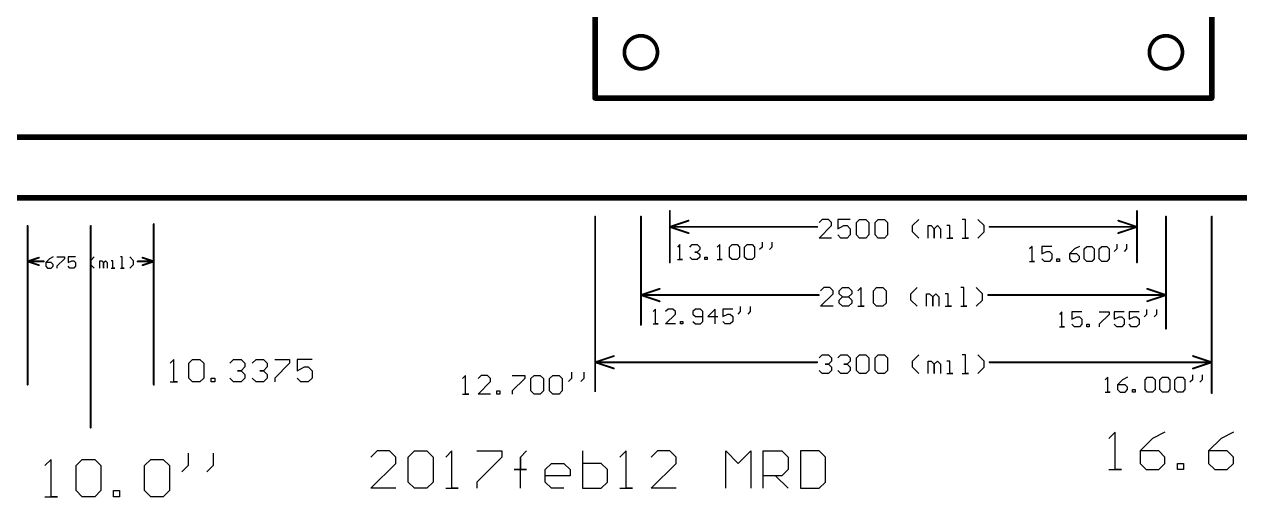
# Model space of a CAD drawing. Extents: x 0 to 21.5, y 0.4 to 8.
# Drawn here: x 11.64 to 18.15, y 0.4 to 2.93 of the extents above; entities that cross this region are included whole.
import ezdxf

# ---------------------------------------------------------------- set-up
doc = ezdxf.new("R2010")
doc.units = 0
doc.header["$MEASUREMENT"] = 0
for name, color, linetype in [('MECHANICAL1', 6, 'CONTINUOUS'), ('TOPLAYER', 1, 'CONTINUOUS'), ('TOPOVERLAY', 2, 'CONTINUOUS')]:
    doc.layers.add(name, color=color, linetype=linetype)

msp = doc.modelspace()

# ---------------------------------------------------------------- linework, layer by layer
at = {"layer": 'MECHANICAL1'}
for p, q in [((15.9151, 1.885), (15.8985, 1.8683)), ((15.8985, 1.785), (15.9651, 1.8517)), ((15.9485, 1.885), (15.9151, 1.885)), ((15.9651, 1.8683), (15.9485, 1.885)), ((15.9651, 1.8517), (15.9651, 1.8683)), ((16.0651, 1.885), (15.9984, 1.885)), ((15.9984, 1.885), (15.9984, 1.835)), ((15.9984, 1.835), (16.0318, 1.8517)), ((16.0318, 1.8517), (16.0484, 1.8517)), ((16.0484, 1.8517), (16.0651, 1.835)), ((16.0651, 1.835), (16.0651, 1.8017)), ((16.0984, 1.8683), (16.1151, 1.885)), ((16.0984, 1.8017), (16.0984, 1.8683)), ((16.1151, 1.885), (16.1484, 1.885)), ((16.1484, 1.885), (16.1651, 1.8683)), ((16.1651, 1.8683), (16.1651, 1.8017)), ((16.1984, 1.8683), (16.215, 1.885)), ((16.1984, 1.8017), (16.1984, 1.8683)), ((16.215, 1.885), (16.2484, 1.885)), ((16.2484, 1.885), (16.265, 1.8683)), ((16.265, 1.8683), (16.265, 1.8017)), ((16.3983, 1.8517), (16.4316, 1.885)), ((16.3983, 1.8183), (16.3983, 1.8517)), ((16.4816, 1.785), (16.4816, 1.8517)), ((16.4816, 1.8517), (16.4983, 1.8517)), ((16.4983, 1.8517), (16.5149, 1.835)), ((16.5149, 1.835), (16.5316, 1.8517)), ((16.5149, 1.835), (16.5149, 1.785)), ((16.5149, 1.785), (16.5149, 1.835)), ((16.5316, 1.8517), (16.5483, 1.835)), ((16.5483, 1.835), (16.5483, 1.785)), ((16.5982, 1.8517), (16.5816, 1.8517)), ((16.5982, 1.785), (16.5982, 1.8517)), ((16.6816, 1.885), (16.6649, 1.885)), ((16.6816, 1.785), (16.6816, 1.885)), ((16.7815, 1.8517), (16.7482, 1.885)), ((16.7815, 1.8183), (16.7815, 1.8517)), ((15.5932, 1.7633), (15.5932, 1.7366)), ((15.6465, 1.7633), (15.6465, 1.7366)), ((15.9651, 1.785), (15.8985, 1.785)), ((16.0151, 1.785), (15.9984, 1.8017)), ((16.0484, 1.785), (16.0151, 1.785)), ((16.0651, 1.8017), (16.0484, 1.785)), ((16.1151, 1.785), (16.0984, 1.8017)), ((16.1484, 1.785), (16.1151, 1.785)), ((16.1651, 1.8017), (16.1484, 1.785)), ((16.215, 1.785), (16.1984, 1.8017)), ((16.2484, 1.785), (16.215, 1.785)), ((16.265, 1.8017), (16.2484, 1.785)), ((16.4316, 1.785), (16.3983, 1.8183)), ((16.5816, 1.785), (16.6149, 1.785)), ((16.6149, 1.785), (16.5982, 1.785)), ((16.6649, 1.785), (16.6982, 1.785)), ((16.6982, 1.785), (16.6816, 1.785)), ((16.7482, 1.785), (16.7815, 1.8183)), ((15.1533, 1.75), (15.14, 1.7366)), ((15.1533, 1.67), (15.1533, 1.75)), ((15.2066, 1.7366), (15.22, 1.75)), ((15.22, 1.75), (15.2466, 1.75)), ((15.2466, 1.71), (15.2333, 1.71)), ((15.2333, 1.71), (15.2466, 1.71)), ((15.2466, 1.75), (15.26, 1.7366)), ((15.26, 1.7233), (15.2466, 1.71)), ((15.2466, 1.71), (15.26, 1.6967)), ((15.26, 1.7366), (15.26, 1.7233)), ((15.26, 1.6967), (15.26, 1.6833)), ((15.3666, 1.75), (15.3533, 1.7366)), ((15.3666, 1.67), (15.3666, 1.75)), ((15.4199, 1.7366), (15.4332, 1.75)), ((15.4199, 1.6833), (15.4199, 1.7366)), ((15.4332, 1.75), (15.4599, 1.75)), ((15.4599, 1.75), (15.4732, 1.7366)), ((15.4732, 1.7366), (15.4732, 1.6833)), ((15.4999, 1.7366), (15.5132, 1.75)), ((15.4999, 1.6833), (15.4999, 1.7366)), ((15.5132, 1.75), (15.5399, 1.75)), ((15.5399, 1.75), (15.5532, 1.7366)), ((15.5532, 1.7366), (15.5532, 1.6833)), ((15.5932, 1.7366), (15.5799, 1.7233)), ((15.6465, 1.7366), (15.6332, 1.7233)), ((17.0383, 1.74), (17.025, 1.7266)), ((17.0383, 1.66), (17.0383, 1.74)), ((17.145, 1.74), (17.0916, 1.74)), ((17.0916, 1.74), (17.0916, 1.7)), ((17.0916, 1.7), (17.1183, 1.7133)), ((17.1183, 1.7133), (17.1316, 1.7133)), ((17.1316, 1.7133), (17.145, 1.7)), ((17.145, 1.7), (17.145, 1.6733)), ((17.2649, 1.7266), (17.2383, 1.7)), ((17.2383, 1.7), (17.2383, 1.6733)), ((17.2783, 1.7), (17.2383, 1.7)), ((17.2916, 1.74), (17.2649, 1.7266)), ((17.2916, 1.6867), (17.2783, 1.7)), ((17.3182, 1.7266), (17.3316, 1.74)), ((17.3182, 1.6733), (17.3182, 1.7266)), ((17.3316, 1.74), (17.3582, 1.74)), ((17.3582, 1.74), (17.3716, 1.7266)), ((17.3716, 1.7266), (17.3716, 1.6733)), ((17.3982, 1.7266), (17.4115, 1.74)), ((17.3982, 1.6733), (17.3982, 1.7266)), ((17.4115, 1.74), (17.4382, 1.74)), ((17.4382, 1.74), (17.4515, 1.7266)), ((17.4515, 1.7266), (17.4515, 1.6733)), ((17.4915, 1.7266), (17.4782, 1.7133)), ((17.4915, 1.7533), (17.4915, 1.7266)), ((17.5448, 1.7266), (17.5315, 1.7133)), ((17.5448, 1.7533), (17.5448, 1.7266)), ((11.7791, 1.674), (11.7591, 1.654)), ((11.7591, 1.654), (11.7591, 1.634)), ((11.7891, 1.654), (11.7591, 1.654)), ((11.7591, 1.634), (11.7691, 1.624)), ((11.7991, 1.684), (11.7791, 1.674)), ((11.7991, 1.644), (11.7891, 1.654)), ((11.7891, 1.624), (11.7991, 1.634)), ((11.7991, 1.634), (11.7991, 1.644)), ((11.8191, 1.684), (11.859, 1.684)), ((11.859, 1.674), (11.8191, 1.634)), ((11.8191, 1.634), (11.8191, 1.624)), ((11.859, 1.684), (11.859, 1.674)), ((11.919, 1.684), (11.879, 1.684)), ((11.879, 1.684), (11.879, 1.654)), ((11.879, 1.654), (11.899, 1.664)), ((11.889, 1.624), (11.879, 1.634)), ((11.899, 1.664), (11.909, 1.664)), ((11.909, 1.664), (11.919, 1.654)), ((11.919, 1.634), (11.909, 1.624)), ((11.919, 1.654), (11.919, 1.634)), ((11.999, 1.664), (12.019, 1.684)), ((11.999, 1.644), (11.999, 1.664)), ((12.019, 1.624), (11.999, 1.644)), ((12.049, 1.624), (12.049, 1.664)), ((12.049, 1.664), (12.059, 1.664)), ((12.059, 1.664), (12.069, 1.654)), ((12.069, 1.654), (12.079, 1.664)), ((12.069, 1.654), (12.069, 1.624)), ((12.069, 1.624), (12.069, 1.654)), ((12.079, 1.664), (12.089, 1.654)), ((12.089, 1.654), (12.089, 1.624)), ((12.119, 1.664), (12.109, 1.664)), ((12.119, 1.624), (12.119, 1.664)), ((12.1689, 1.684), (12.1589, 1.684)), ((12.1689, 1.624), (12.1689, 1.684)), ((12.2289, 1.664), (12.2089, 1.684)), ((12.2089, 1.624), (12.2289, 1.644)), ((12.2289, 1.644), (12.2289, 1.664)), ((15.14, 1.67), (15.1667, 1.67)), ((15.1667, 1.67), (15.1533, 1.67)), ((15.22, 1.67), (15.2066, 1.6833)), ((15.2466, 1.67), (15.22, 1.67)), ((15.26, 1.6833), (15.2466, 1.67)), ((15.2866, 1.67), (15.2866, 1.6833)), ((15.2866, 1.6833), (15.2999, 1.6833)), ((15.2999, 1.67), (15.2866, 1.67)), ((15.2999, 1.6833), (15.2999, 1.67)), ((15.3533, 1.67), (15.3799, 1.67)), ((15.3799, 1.67), (15.3666, 1.67)), ((15.4332, 1.67), (15.4199, 1.6833)), ((15.4599, 1.67), (15.4332, 1.67)), ((15.4732, 1.6833), (15.4599, 1.67)), ((15.5132, 1.67), (15.4999, 1.6833)), ((15.5399, 1.67), (15.5132, 1.67)), ((15.5532, 1.6833), (15.5399, 1.67)), ((17.025, 1.66), (17.0517, 1.66)), ((17.0517, 1.66), (17.0383, 1.66)), ((17.105, 1.66), (17.0916, 1.6733)), ((17.1316, 1.66), (17.105, 1.66)), ((17.145, 1.6733), (17.1316, 1.66)), ((17.1716, 1.66), (17.1716, 1.6733)), ((17.1716, 1.6733), (17.1849, 1.6733)), ((17.1849, 1.66), (17.1716, 1.66)), ((17.1849, 1.6733), (17.1849, 1.66)), ((17.2383, 1.6733), (17.2516, 1.66)), ((17.2516, 1.66), (17.2783, 1.66)), ((17.2783, 1.66), (17.2916, 1.6733)), ((17.2916, 1.6733), (17.2916, 1.6867)), ((17.3316, 1.66), (17.3182, 1.6733)), ((17.3582, 1.66), (17.3316, 1.66)), ((17.3716, 1.6733), (17.3582, 1.66)), ((17.4115, 1.66), (17.3982, 1.6733)), ((17.4382, 1.66), (17.4115, 1.66)), ((17.4515, 1.6733), (17.4382, 1.66)), ((11.7691, 1.624), (11.7891, 1.624)), ((11.909, 1.624), (11.889, 1.624)), ((12.109, 1.624), (12.129, 1.624)), ((12.129, 1.624), (12.119, 1.624)), ((12.1589, 1.624), (12.1789, 1.624)), ((12.1789, 1.624), (12.1689, 1.624)), ((15.9235, 1.52), (15.9068, 1.5033)), ((15.9568, 1.52), (15.9235, 1.52)), ((15.9735, 1.5033), (15.9568, 1.52)), ((15.9735, 1.4867), (15.9735, 1.5033)), ((16.0068, 1.5033), (16.0234, 1.52)), ((16.0068, 1.4867), (16.0068, 1.5033)), ((16.0234, 1.52), (16.0568, 1.52)), ((16.0568, 1.52), (16.0734, 1.5033)), ((16.0734, 1.5033), (16.0734, 1.4867)), ((16.1234, 1.52), (16.1067, 1.5033)), ((16.1234, 1.42), (16.1234, 1.52)), ((16.19, 1.5033), (16.2067, 1.52)), ((16.19, 1.4367), (16.19, 1.5033)), ((16.2067, 1.52), (16.24, 1.52)), ((16.24, 1.52), (16.2567, 1.5033)), ((16.2567, 1.5033), (16.2567, 1.4367)), ((16.39, 1.4867), (16.4233, 1.52)), ((16.6732, 1.52), (16.6566, 1.52)), ((16.6732, 1.42), (16.6732, 1.52)), ((16.7732, 1.4867), (16.7399, 1.52)), ((15.9068, 1.42), (15.9735, 1.4867)), ((16.0234, 1.47), (16.0068, 1.4867)), ((16.0068, 1.4533), (16.0234, 1.47)), ((16.0068, 1.4367), (16.0068, 1.4533)), ((16.0234, 1.42), (16.0068, 1.4367)), ((16.0234, 1.47), (16.0568, 1.47)), ((16.0734, 1.4867), (16.0568, 1.47)), ((16.0568, 1.47), (16.0734, 1.4533)), ((16.0734, 1.4367), (16.0568, 1.42)), ((16.0734, 1.4533), (16.0734, 1.4367)), ((16.2067, 1.42), (16.19, 1.4367)), ((16.2567, 1.4367), (16.24, 1.42)), ((16.39, 1.4533), (16.39, 1.4867)), ((16.4233, 1.42), (16.39, 1.4533)), ((16.4733, 1.42), (16.4733, 1.4867)), ((16.4733, 1.4867), (16.49, 1.4867)), ((16.49, 1.4867), (16.5066, 1.47)), ((16.5066, 1.47), (16.5233, 1.4867)), ((16.5066, 1.47), (16.5066, 1.42)), ((16.5066, 1.42), (16.5066, 1.47)), ((16.5233, 1.4867), (16.5399, 1.47)), ((16.5399, 1.47), (16.5399, 1.42)), ((16.5899, 1.4867), (16.5733, 1.4867)), ((16.5899, 1.42), (16.5899, 1.4867)), ((16.7399, 1.42), (16.7732, 1.4533)), ((16.7732, 1.4533), (16.7732, 1.4867)), ((15.0233, 1.405), (15.01, 1.3916)), ((15.0233, 1.325), (15.0233, 1.405)), ((15.09, 1.405), (15.0766, 1.3916)), ((15.0766, 1.325), (15.13, 1.3783)), ((15.1166, 1.405), (15.09, 1.405)), ((15.13, 1.3916), (15.1166, 1.405)), ((15.13, 1.3783), (15.13, 1.3916)), ((15.2366, 1.405), (15.2233, 1.3916)), ((15.2233, 1.3916), (15.2233, 1.3783)), ((15.2233, 1.3783), (15.2366, 1.365)), ((15.2633, 1.405), (15.2366, 1.405)), ((15.2766, 1.3916), (15.2633, 1.405)), ((15.2766, 1.3383), (15.2766, 1.3916)), ((15.3432, 1.405), (15.3032, 1.365)), ((15.3432, 1.325), (15.3432, 1.405)), ((15.4365, 1.405), (15.3832, 1.405)), ((15.3832, 1.405), (15.3832, 1.365)), ((15.3832, 1.365), (15.4099, 1.3783)), ((15.4099, 1.3783), (15.4232, 1.3783)), ((15.4232, 1.3783), (15.4365, 1.365)), ((15.4765, 1.3916), (15.4632, 1.3783)), ((15.4765, 1.4183), (15.4765, 1.3916)), ((15.5298, 1.3916), (15.5165, 1.3783)), ((15.5298, 1.4183), (15.5298, 1.3916)), ((15.9735, 1.42), (15.9068, 1.42)), ((16.0568, 1.42), (16.0234, 1.42)), ((16.1067, 1.42), (16.1401, 1.42)), ((16.1401, 1.42), (16.1234, 1.42)), ((16.24, 1.42), (16.2067, 1.42)), ((16.5733, 1.42), (16.6066, 1.42)), ((16.6066, 1.42), (16.5899, 1.42)), ((16.6566, 1.42), (16.6899, 1.42)), ((16.6899, 1.42), (16.6732, 1.42)), ((17.1983, 1.39), (17.185, 1.3766)), ((17.1983, 1.31), (17.1983, 1.39)), ((17.305, 1.39), (17.2516, 1.39)), ((17.2516, 1.39), (17.2516, 1.35)), ((17.3983, 1.39), (17.4516, 1.39)), ((17.4516, 1.3766), (17.3983, 1.3233)), ((17.4516, 1.39), (17.4516, 1.3766)), ((17.5316, 1.39), (17.4782, 1.39)), ((17.4782, 1.39), (17.4782, 1.35)), ((17.6115, 1.39), (17.5582, 1.39)), ((17.5582, 1.39), (17.5582, 1.35)), ((17.6515, 1.3766), (17.6382, 1.3633)), ((17.6515, 1.4033), (17.6515, 1.3766)), ((17.7048, 1.3766), (17.6915, 1.3633)), ((17.7048, 1.4033), (17.7048, 1.3766)), ((15.01, 1.325), (15.0367, 1.325)), ((15.0367, 1.325), (15.0233, 1.325)), ((15.13, 1.325), (15.0766, 1.325)), ((15.1566, 1.325), (15.1566, 1.3383)), ((15.1566, 1.3383), (15.1699, 1.3383)), ((15.1699, 1.325), (15.1566, 1.325)), ((15.1699, 1.3383), (15.1699, 1.325)), ((15.2233, 1.3383), (15.2366, 1.325)), ((15.2366, 1.365), (15.2766, 1.365)), ((15.2366, 1.325), (15.2633, 1.325)), ((15.2633, 1.325), (15.2766, 1.3383)), ((15.3032, 1.365), (15.3566, 1.365)), ((15.3965, 1.325), (15.3832, 1.3383)), ((15.4232, 1.325), (15.3965, 1.325)), ((15.4365, 1.3383), (15.4232, 1.325)), ((15.4365, 1.365), (15.4365, 1.3383)), ((17.185, 1.31), (17.2117, 1.31)), ((17.2117, 1.31), (17.1983, 1.31)), ((17.2516, 1.35), (17.2783, 1.3633)), ((17.265, 1.31), (17.2516, 1.3233)), ((17.2916, 1.31), (17.265, 1.31)), ((17.2783, 1.3633), (17.2916, 1.3633)), ((17.2916, 1.3633), (17.305, 1.35)), ((17.305, 1.3233), (17.2916, 1.31)), ((17.305, 1.35), (17.305, 1.3233)), ((17.3316, 1.31), (17.3316, 1.3233)), ((17.3316, 1.3233), (17.3449, 1.3233)), ((17.3449, 1.31), (17.3316, 1.31)), ((17.3449, 1.3233), (17.3449, 1.31)), ((17.3983, 1.3233), (17.3983, 1.31)), ((17.4782, 1.35), (17.5049, 1.3633)), ((17.4916, 1.31), (17.4782, 1.3233)), ((17.5182, 1.31), (17.4916, 1.31)), ((17.5049, 1.3633), (17.5182, 1.3633)), ((17.5182, 1.3633), (17.5316, 1.35)), ((17.5316, 1.3233), (17.5182, 1.31)), ((17.5316, 1.35), (17.5316, 1.3233)), ((17.5582, 1.35), (17.5849, 1.3633)), ((17.5715, 1.31), (17.5582, 1.3233)), ((17.5982, 1.31), (17.5715, 1.31)), ((17.5849, 1.3633), (17.5982, 1.3633)), ((17.5982, 1.3633), (17.6115, 1.35)), ((17.6115, 1.3233), (17.5982, 1.31)), ((17.6115, 1.35), (17.6115, 1.3233)), ((12.445, 1.135), (12.425, 1.115)), ((12.445, 1.015), (12.445, 1.135)), ((12.525, 1.115), (12.545, 1.135)), ((12.525, 1.035), (12.525, 1.115)), ((12.545, 1.135), (12.5849, 1.135)), ((12.5849, 1.135), (12.6049, 1.115)), ((12.6049, 1.115), (12.6049, 1.035)), ((12.7449, 1.115), (12.7649, 1.135)), ((12.7649, 1.135), (12.8049, 1.135)), ((12.8049, 1.135), (12.8249, 1.115)), ((12.8249, 1.115), (12.8249, 1.095)), ((12.8649, 1.115), (12.8849, 1.135)), ((12.8849, 1.135), (12.9248, 1.135)), ((12.9248, 1.135), (12.9448, 1.115)), ((12.9448, 1.115), (12.9448, 1.095)), ((12.9848, 1.135), (13.0648, 1.135)), ((13.0648, 1.115), (12.9848, 1.035)), ((13.0648, 1.135), (13.0648, 1.115)), ((13.1848, 1.135), (13.1048, 1.135)), ((13.1048, 1.135), (13.1048, 1.075)), ((15.8985, 1.1433), (15.9151, 1.16)), ((15.9151, 1.16), (15.9485, 1.16)), ((15.9485, 1.11), (15.9318, 1.11)), ((15.9318, 1.11), (15.9485, 1.11)), ((15.9485, 1.16), (15.9651, 1.1433)), ((15.9651, 1.1267), (15.9485, 1.11)), ((15.9485, 1.11), (15.9651, 1.0933)), ((15.9651, 1.1433), (15.9651, 1.1267)), ((15.9984, 1.1433), (16.0151, 1.16)), ((16.0151, 1.16), (16.0484, 1.16)), ((16.0484, 1.11), (16.0318, 1.11)), ((16.0318, 1.11), (16.0484, 1.11)), ((16.0484, 1.16), (16.0651, 1.1433)), ((16.0651, 1.1267), (16.0484, 1.11)), ((16.0484, 1.11), (16.0651, 1.0933)), ((16.0651, 1.1433), (16.0651, 1.1267)), ((16.0984, 1.1433), (16.1151, 1.16)), ((16.0984, 1.0767), (16.0984, 1.1433)), ((16.1151, 1.16), (16.1484, 1.16)), ((16.1484, 1.16), (16.1651, 1.1433)), ((16.1651, 1.1433), (16.1651, 1.0767)), ((16.1984, 1.1433), (16.215, 1.16)), ((16.1984, 1.0767), (16.1984, 1.1433)), ((16.215, 1.16), (16.2484, 1.16)), ((16.2484, 1.16), (16.265, 1.1433)), ((16.265, 1.1433), (16.265, 1.0767)), ((16.3983, 1.1267), (16.4316, 1.16)), ((16.3983, 1.0933), (16.3983, 1.1267)), ((16.4816, 1.06), (16.4816, 1.1267)), ((16.4816, 1.1267), (16.4983, 1.1267)), ((16.4983, 1.1267), (16.5149, 1.11)), ((16.5149, 1.11), (16.5316, 1.1267)), ((16.5149, 1.11), (16.5149, 1.06)), ((16.5149, 1.06), (16.5149, 1.11)), ((16.5316, 1.1267), (16.5483, 1.11)), ((16.5483, 1.11), (16.5483, 1.06)), ((16.5982, 1.1267), (16.5816, 1.1267)), ((16.5982, 1.06), (16.5982, 1.1267)), ((16.6816, 1.16), (16.6649, 1.16)), ((16.6816, 1.06), (16.6816, 1.16)), ((16.7815, 1.1267), (16.7482, 1.16)), ((16.7815, 1.0933), (16.7815, 1.1267)), ((12.8049, 1.075), (12.7849, 1.075)), ((12.7849, 1.075), (12.8049, 1.075)), ((12.8249, 1.095), (12.8049, 1.075)), ((12.8049, 1.075), (12.8249, 1.055)), ((12.8249, 1.055), (12.8249, 1.035)), ((12.9248, 1.075), (12.9048, 1.075)), ((12.9048, 1.075), (12.9248, 1.075)), ((12.9448, 1.095), (12.9248, 1.075)), ((12.9248, 1.075), (12.9448, 1.055)), ((12.9448, 1.055), (12.9448, 1.035)), ((13.1048, 1.075), (13.1448, 1.095)), ((13.1448, 1.095), (13.1648, 1.095)), ((13.1648, 1.095), (13.1848, 1.075)), ((13.1848, 1.075), (13.1848, 1.035)), ((14.0067, 1.05), (13.99, 1.0333)), ((14.0067, 0.95), (14.0067, 1.05)), ((14.09, 1.05), (14.0733, 1.0333)), ((14.1233, 1.05), (14.09, 1.05)), ((14.14, 1.0333), (14.1233, 1.05)), ((14.2566, 1.05), (14.3232, 1.05)), ((14.3232, 1.05), (14.3232, 1.0333)), ((14.3565, 1.0333), (14.3732, 1.05)), ((14.3732, 1.05), (14.4065, 1.05)), ((14.4065, 1.05), (14.4232, 1.0333)), ((14.4565, 1.0333), (14.4732, 1.05)), ((14.4732, 1.05), (14.5065, 1.05)), ((14.5065, 1.05), (14.5232, 1.0333)), ((14.5731, 1.0666), (14.5731, 1.0333)), ((14.6398, 1.0666), (14.6398, 1.0333)), ((15.9151, 1.06), (15.8985, 1.0767)), ((15.9485, 1.06), (15.9151, 1.06)), ((15.9651, 1.0767), (15.9485, 1.06)), ((15.9651, 1.0933), (15.9651, 1.0767)), ((16.0151, 1.06), (15.9984, 1.0767)), ((16.0484, 1.06), (16.0151, 1.06)), ((16.0651, 1.0767), (16.0484, 1.06)), ((16.0651, 1.0933), (16.0651, 1.0767)), ((16.1151, 1.06), (16.0984, 1.0767)), ((16.1484, 1.06), (16.1151, 1.06)), ((16.1651, 1.0767), (16.1484, 1.06)), ((16.215, 1.06), (16.1984, 1.0767)), ((16.2484, 1.06), (16.215, 1.06)), ((16.265, 1.0767), (16.2484, 1.06)), ((16.4316, 1.06), (16.3983, 1.0933)), ((16.5816, 1.06), (16.6149, 1.06)), ((16.6149, 1.06), (16.5982, 1.06)), ((16.6649, 1.06), (16.6982, 1.06)), ((16.6982, 1.06), (16.6816, 1.06)), ((16.7482, 1.06), (16.7815, 1.0933)), ((17.8965, 1.0533), (17.8965, 1.0266)), ((17.9498, 1.0533), (17.9498, 1.0266)), ((12.425, 1.015), (12.465, 1.015)), ((12.465, 1.015), (12.445, 1.015)), ((12.545, 1.015), (12.525, 1.035)), ((12.5849, 1.015), (12.545, 1.015)), ((12.6049, 1.035), (12.5849, 1.015)), ((12.6449, 1.015), (12.6449, 1.035)), ((12.6449, 1.035), (12.6649, 1.035)), ((12.6649, 1.015), (12.6449, 1.015)), ((12.6649, 1.035), (12.6649, 1.015)), ((12.7649, 1.015), (12.7449, 1.035)), ((12.8049, 1.015), (12.7649, 1.015)), ((12.8249, 1.035), (12.8049, 1.015)), ((12.8849, 1.015), (12.8649, 1.035)), ((12.9248, 1.015), (12.8849, 1.015)), ((12.9448, 1.035), (12.9248, 1.015)), ((12.9848, 1.035), (12.9848, 1.015)), ((13.1248, 1.015), (13.1048, 1.035)), ((13.1648, 1.015), (13.1248, 1.015)), ((13.1848, 1.035), (13.1648, 1.015)), ((14.0733, 0.95), (14.14, 1.0166)), ((14.14, 1.0166), (14.14, 1.0333)), ((14.3232, 1.0333), (14.2566, 0.9667)), ((14.3565, 0.9667), (14.3565, 1.0333)), ((14.4232, 1.0333), (14.4232, 0.9667)), ((14.4565, 0.9667), (14.4565, 1.0333)), ((14.5232, 1.0333), (14.5232, 0.9667)), ((14.5731, 1.0333), (14.5565, 1.0166)), ((14.6398, 1.0333), (14.6231, 1.0166)), ((17.4433, 1.04), (17.43, 1.0266)), ((17.4433, 0.96), (17.4433, 1.04)), ((17.5233, 1.0266), (17.4966, 1)), ((17.4966, 1), (17.4966, 0.9733)), ((17.5366, 1), (17.4966, 1)), ((17.55, 1.04), (17.5233, 1.0266)), ((17.55, 0.9867), (17.5366, 1)), ((17.55, 0.9733), (17.55, 0.9867)), ((17.6433, 1.0266), (17.6566, 1.04)), ((17.6433, 0.9733), (17.6433, 1.0266)), ((17.6566, 1.04), (17.6833, 1.04)), ((17.6833, 1.04), (17.6966, 1.0266)), ((17.6966, 1.0266), (17.6966, 0.9733)), ((17.7232, 1.0266), (17.7366, 1.04)), ((17.7232, 0.9733), (17.7232, 1.0266)), ((17.7366, 1.04), (17.7632, 1.04)), ((17.7632, 1.04), (17.7766, 1.0266)), ((17.7766, 1.0266), (17.7766, 0.9733)), ((17.8032, 1.0266), (17.8165, 1.04)), ((17.8032, 0.9733), (17.8032, 1.0266)), ((17.8165, 1.04), (17.8432, 1.04)), ((17.8432, 1.04), (17.8565, 1.0266)), ((17.8565, 1.0266), (17.8565, 0.9733)), ((17.8965, 1.0266), (17.8832, 1.0133)), ((17.9498, 1.0266), (17.9365, 1.0133)), ((13.99, 0.95), (14.0233, 0.95)), ((14.0233, 0.95), (14.0067, 0.95)), ((14.14, 0.95), (14.0733, 0.95)), ((14.1733, 0.95), (14.1733, 0.9667)), ((14.1733, 0.9667), (14.1899, 0.9667)), ((14.1899, 0.95), (14.1733, 0.95)), ((14.1899, 0.9667), (14.1899, 0.95)), ((14.2566, 0.9667), (14.2566, 0.95)), ((14.3732, 0.95), (14.3565, 0.9667)), ((14.4065, 0.95), (14.3732, 0.95)), ((14.4232, 0.9667), (14.4065, 0.95)), ((14.4732, 0.95), (14.4565, 0.9667)), ((14.5065, 0.95), (14.4732, 0.95)), ((14.5232, 0.9667), (14.5065, 0.95)), ((17.43, 0.96), (17.4567, 0.96)), ((17.4567, 0.96), (17.4433, 0.96)), ((17.4966, 0.9733), (17.51, 0.96)), ((17.51, 0.96), (17.5366, 0.96)), ((17.5366, 0.96), (17.55, 0.9733)), ((17.5766, 0.96), (17.5766, 0.9733)), ((17.5766, 0.9733), (17.5899, 0.9733)), ((17.5899, 0.96), (17.5766, 0.96)), ((17.5899, 0.9733), (17.5899, 0.96)), ((17.6566, 0.96), (17.6433, 0.9733)), ((17.6833, 0.96), (17.6566, 0.96)), ((17.6966, 0.9733), (17.6833, 0.96)), ((17.7366, 0.96), (17.7232, 0.9733)), ((17.7632, 0.96), (17.7366, 0.96)), ((17.7766, 0.9733), (17.7632, 0.96)), ((17.8165, 0.96), (17.8032, 0.9733)), ((17.8432, 0.96), (17.8165, 0.96)), ((17.8565, 0.9733), (17.8432, 0.96)), ((17.4833, 0.7449), (17.45, 0.7116)), ((17.4833, 0.545), (17.4833, 0.7449)), ((17.7499, 0.7449), (17.6833, 0.7116)), ((18.1165, 0.7449), (18.0498, 0.7116)), ((17.6833, 0.7116), (17.6166, 0.645)), ((18.0498, 0.7116), (17.9832, 0.645)), ((11.7883, 0.5999), (11.755, 0.5666)), ((11.7883, 0.4), (11.7883, 0.5999)), ((11.9216, 0.5666), (11.9549, 0.5999)), ((11.9549, 0.5999), (12.0216, 0.5999)), ((12.0216, 0.5999), (12.0549, 0.5666)), ((12.2882, 0.5666), (12.3215, 0.5999)), ((12.3215, 0.5999), (12.3881, 0.5999)), ((12.3881, 0.5999), (12.4215, 0.5666)), ((12.5214, 0.6333), (12.5214, 0.5666)), ((12.6547, 0.6333), (12.6547, 0.5666)), ((17.6166, 0.645), (17.6166, 0.5783)), ((17.7166, 0.645), (17.6166, 0.645)), ((17.7499, 0.6116), (17.7166, 0.645)), ((17.7499, 0.5783), (17.7499, 0.6116)), ((17.9832, 0.645), (17.9832, 0.5783)), ((18.0831, 0.645), (17.9832, 0.645)), ((18.1165, 0.6116), (18.0831, 0.645)), ((18.1165, 0.5783), (18.1165, 0.6116)), ((11.9216, 0.4333), (11.9216, 0.5666)), ((12.0549, 0.5666), (12.0549, 0.4333)), ((12.2882, 0.4333), (12.2882, 0.5666)), ((12.4215, 0.5666), (12.4215, 0.4333)), ((12.5214, 0.5666), (12.4881, 0.5333)), ((12.6547, 0.5666), (12.6214, 0.5333)), ((17.45, 0.545), (17.5166, 0.545)), ((17.5166, 0.545), (17.4833, 0.545)), ((17.6166, 0.5783), (17.6499, 0.545)), ((17.6499, 0.545), (17.7166, 0.545)), ((17.7166, 0.545), (17.7499, 0.5783)), ((17.8165, 0.545), (17.8165, 0.5783)), ((17.8165, 0.5783), (17.8499, 0.5783)), ((17.8499, 0.545), (17.8165, 0.545)), ((17.8499, 0.5783), (17.8499, 0.545)), ((17.9832, 0.5783), (18.0165, 0.545)), ((18.0165, 0.545), (18.0831, 0.545)), ((18.0831, 0.545), (18.1165, 0.5783)), ((11.755, 0.4), (11.8216, 0.4)), ((11.8216, 0.4), (11.7883, 0.4)), ((11.9549, 0.4), (11.9216, 0.4333)), ((12.0216, 0.4), (11.9549, 0.4)), ((12.0549, 0.4333), (12.0216, 0.4)), ((12.1215, 0.4), (12.1215, 0.4333)), ((12.1215, 0.4333), (12.1549, 0.4333)), ((12.1549, 0.4), (12.1215, 0.4)), ((12.1549, 0.4333), (12.1549, 0.4)), ((12.3215, 0.4), (12.2882, 0.4333)), ((12.3881, 0.4), (12.3215, 0.4)), ((12.4215, 0.4333), (12.3881, 0.4))]:
    msp.add_line(p, q, dxfattribs=at)
for points, const_width in [([(14.7, 2.535), (14.7, 5.835)], 0.03), ([(18, 2.535), (18, 5.835)], 0.03), ([(14.7, 2.535), (18, 2.535)], 0.03), ([(2.12, 2.325), (18.61, 2.325)], 0.03), ([(2, 2), (18.73, 2)], 0.03), ([(14.7, 0.965), (14.7, 1.9)], 0.01), ([(14.945, 1.32), (14.945, 1.9)], 0.01), ([(15.1, 1.655), (15.1, 1.93)], 0.01), ([(17.6, 1.655), (17.6, 1.93)], 0.01), ([(17.755, 1.3), (17.755, 1.9)], 0.01), ([(18, 0.955), (18, 1.9)], 0.01), ([(11.6625, 1), (11.6625, 1.85)], 0.01), ([(12, 0.77), (12, 1.85)], 0.01), ([(12.3375, 1), (12.3375, 1.86)], 0.01), ([(15.1, 1.845), (15.2, 1.8783)], 0.01), ([(15.1, 1.835), (15.1, 1.855)], 0.01), ([(15.1, 1.845), (15.8885, 1.845)], 0.01), ([(15.1, 1.845), (15.2, 1.8117)], 0.01), ([(16.8115, 1.845), (17.6, 1.845)], 0.01), ([(17.5, 1.8783), (17.6, 1.845)], 0.01), ([(17.5, 1.8117), (17.6, 1.845)], 0.01), ([(17.6, 1.835), (17.6, 1.855)], 0.01), ([(11.6625, 1.66), (11.7225, 1.68)], 0.01), ([(11.6625, 1.65), (11.6625, 1.67)], 0.01), ([(11.6625, 1.66), (11.7491, 1.66)], 0.01), ([(11.6625, 1.66), (11.7225, 1.64)], 0.01), ([(12.2509, 1.66), (12.3375, 1.66)], 0.01), ([(12.2775, 1.68), (12.3375, 1.66)], 0.01), ([(12.2775, 1.64), (12.3375, 1.66)], 0.01), ([(12.3375, 1.65), (12.3375, 1.67)], 0.01), ([(14.945, 1.48), (15.045, 1.5133)], 0.01), ([(17.655, 1.5133), (17.755, 1.48)], 0.01), ([(14.945, 1.47), (14.945, 1.49)], 0.01), ([(14.945, 1.48), (15.8968, 1.48)], 0.01), ([(14.945, 1.48), (15.045, 1.4467)], 0.01), ([(16.8032, 1.48), (17.755, 1.48)], 0.01), ([(17.655, 1.4467), (17.755, 1.48)], 0.01), ([(17.755, 1.47), (17.755, 1.49)], 0.01), ([(14.7, 1.12), (14.8, 1.1533)], 0.01), ([(14.7, 1.11), (14.7, 1.13)], 0.01), ([(14.7, 1.12), (15.8885, 1.12)], 0.01), ([(14.7, 1.12), (14.8, 1.0867)], 0.01), ([(16.8115, 1.12), (18, 1.12)], 0.01), ([(17.9, 1.1533), (18, 1.12)], 0.01), ([(17.9, 1.0867), (18, 1.12)], 0.01), ([(18, 1.11), (18, 1.13)], 0.01)]:
    msp.add_lwpolyline(points, dxfattribs=dict(at, const_width=const_width))
for points, const_width in [([(14.6925, 2.535, 1), (14.7075, 2.535, 1)], 0.015), ([(14.6925, 2.535, 1), (14.7075, 2.535, 1)], 0.015), ([(17.9925, 2.535, 1), (18.0075, 2.535, 1)], 0.015), ([(17.9925, 2.535, 1), (18.0075, 2.535, 1)], 0.015), ([(14.6975, 1.9, 1), (14.7025, 1.9, 1)], 0.005), ([(14.9425, 1.9, 1), (14.9475, 1.9, 1)], 0.005), ([(15.0975, 1.93, 1), (15.1025, 1.93, 1)], 0.005), ([(17.5975, 1.93, 1), (17.6025, 1.93, 1)], 0.005), ([(17.7525, 1.9, 1), (17.7575, 1.9, 1)], 0.005), ([(17.9975, 1.9, 1), (18.0025, 1.9, 1)], 0.005), ([(11.66, 1.85, 1), (11.665, 1.85, 1)], 0.005), ([(11.9975, 1.85, 1), (12.0025, 1.85, 1)], 0.005), ([(12.335, 1.86, 1), (12.34, 1.86, 1)], 0.005), ([(15.0975, 1.855, 1), (15.1025, 1.855, 1)], 0.005), ([(15.0975, 1.845, 1), (15.1025, 1.845, 1)], 0.005), ([(15.0975, 1.845, 1), (15.1025, 1.845, 1)], 0.005), ([(15.0975, 1.845, 1), (15.1025, 1.845, 1)], 0.005), ([(15.0975, 1.835, 1), (15.1025, 1.835, 1)], 0.005), ([(15.1975, 1.8783, 1), (15.2025, 1.8783, 1)], 0.005), ([(15.886, 1.845, 1), (15.891, 1.845, 1)], 0.005), ([(16.809, 1.845, 1), (16.814, 1.845, 1)], 0.005), ([(17.4975, 1.8783, 1), (17.5025, 1.8783, 1)], 0.005), ([(17.5975, 1.855, 1), (17.6025, 1.855, 1)], 0.005), ([(17.5975, 1.845, 1), (17.6025, 1.845, 1)], 0.005), ([(17.5975, 1.845, 1), (17.6025, 1.845, 1)], 0.005), ([(17.5975, 1.845, 1), (17.6025, 1.845, 1)], 0.005), ([(17.5975, 1.835, 1), (17.6025, 1.835, 1)], 0.005), ([(15.1975, 1.8117, 1), (15.2025, 1.8117, 1)], 0.005), ([(17.4975, 1.8117, 1), (17.5025, 1.8117, 1)], 0.005), ([(11.66, 1.67, 1), (11.665, 1.67, 1)], 0.005), ([(11.66, 1.66, 1), (11.665, 1.66, 1)], 0.005), ([(11.66, 1.66, 1), (11.665, 1.66, 1)], 0.005), ([(11.66, 1.66, 1), (11.665, 1.66, 1)], 0.005), ([(11.66, 1.65, 1), (11.665, 1.65, 1)], 0.005), ([(11.72, 1.68, 1), (11.725, 1.68, 1)], 0.005), ([(11.72, 1.64, 1), (11.725, 1.64, 1)], 0.005), ([(11.7466, 1.66, 1), (11.7516, 1.66, 1)], 0.005), ([(12.2484, 1.66, 1), (12.2534, 1.66, 1)], 0.005), ([(12.275, 1.68, 1), (12.28, 1.68, 1)], 0.005), ([(12.275, 1.64, 1), (12.28, 1.64, 1)], 0.005), ([(12.335, 1.67, 1), (12.34, 1.67, 1)], 0.005), ([(12.335, 1.66, 1), (12.34, 1.66, 1)], 0.005), ([(12.335, 1.66, 1), (12.34, 1.66, 1)], 0.005), ([(12.335, 1.66, 1), (12.34, 1.66, 1)], 0.005), ([(12.335, 1.65, 1), (12.34, 1.65, 1)], 0.005), ([(15.0975, 1.655, 1), (15.1025, 1.655, 1)], 0.005), ([(17.5975, 1.655, 1), (17.6025, 1.655, 1)], 0.005), ([(15.0425, 1.5133, 1), (15.0475, 1.5133, 1)], 0.005), ([(17.6525, 1.5133, 1), (17.6575, 1.5133, 1)], 0.005), ([(14.9425, 1.49, 1), (14.9475, 1.49, 1)], 0.005), ([(14.9425, 1.48, 1), (14.9475, 1.48, 1)], 0.005), ([(14.9425, 1.48, 1), (14.9475, 1.48, 1)], 0.005), ([(14.9425, 1.48, 1), (14.9475, 1.48, 1)], 0.005), ([(14.9425, 1.47, 1), (14.9475, 1.47, 1)], 0.005), ([(15.0425, 1.4467, 1), (15.0475, 1.4467, 1)], 0.005), ([(15.8943, 1.48, 1), (15.8993, 1.48, 1)], 0.005), ([(16.8007, 1.48, 1), (16.8057, 1.48, 1)], 0.005), ([(17.6525, 1.4467, 1), (17.6575, 1.4467, 1)], 0.005), ([(17.7525, 1.49, 1), (17.7575, 1.49, 1)], 0.005), ([(17.7525, 1.48, 1), (17.7575, 1.48, 1)], 0.005), ([(17.7525, 1.48, 1), (17.7575, 1.48, 1)], 0.005), ([(17.7525, 1.48, 1), (17.7575, 1.48, 1)], 0.005), ([(17.7525, 1.47, 1), (17.7575, 1.47, 1)], 0.005), ([(14.9425, 1.32, 1), (14.9475, 1.32, 1)], 0.005), ([(17.7525, 1.3, 1), (17.7575, 1.3, 1)], 0.005), ([(14.6975, 1.13, 1), (14.7025, 1.13, 1)], 0.005), ([(14.6975, 1.12, 1), (14.7025, 1.12, 1)], 0.005), ([(14.6975, 1.12, 1), (14.7025, 1.12, 1)], 0.005), ([(14.6975, 1.12, 1), (14.7025, 1.12, 1)], 0.005), ([(14.6975, 1.11, 1), (14.7025, 1.11, 1)], 0.005), ([(14.7975, 1.1533, 1), (14.8025, 1.1533, 1)], 0.005), ([(15.886, 1.12, 1), (15.891, 1.12, 1)], 0.005), ([(16.809, 1.12, 1), (16.814, 1.12, 1)], 0.005), ([(17.8975, 1.1533, 1), (17.9025, 1.1533, 1)], 0.005), ([(17.9975, 1.13, 1), (18.0025, 1.13, 1)], 0.005), ([(17.9975, 1.12, 1), (18.0025, 1.12, 1)], 0.005), ([(17.9975, 1.12, 1), (18.0025, 1.12, 1)], 0.005), ([(17.9975, 1.12, 1), (18.0025, 1.12, 1)], 0.005), ([(17.9975, 1.11, 1), (18.0025, 1.11, 1)], 0.005), ([(14.7975, 1.0867, 1), (14.8025, 1.0867, 1)], 0.005), ([(17.8975, 1.0867, 1), (17.9025, 1.0867, 1)], 0.005), ([(11.66, 1, 1), (11.665, 1, 1)], 0.005), ([(12.335, 1, 1), (12.34, 1, 1)], 0.005), ([(14.6975, 0.965, 1), (14.7025, 0.965, 1)], 0.005), ([(17.9975, 0.955, 1), (18.0025, 0.955, 1)], 0.005), ([(11.9975, 0.77, 1), (12.0025, 0.77, 1)], 0.005)]:
    msp.add_lwpolyline(points, format="xyb", close=True, dxfattribs=dict(at, const_width=const_width))
at = {"layer": 'TOPLAYER'}
for points, const_width in [([(15.0335, 2.78, 1), (14.8565, 2.78, 1)], 0.02), ([(17.8435, 2.78, 1), (17.6665, 2.78, 1)], 0.02), ([(14.8515, 2.78, 1), (14.8615, 2.78, 1)], 0.01), ([(15.0285, 2.78, 1), (15.0385, 2.78, 1)], 0.01), ([(17.6615, 2.78, 1), (17.6715, 2.78, 1)], 0.01), ([(17.8385, 2.78, 1), (17.8485, 2.78, 1)], 0.01)]:
    msp.add_lwpolyline(points, format="xyb", close=True, dxfattribs=dict(at, const_width=const_width))
at = {"layer": 'TOPOVERLAY'}
for p, q in [((13.5333, 0.6449), (13.5, 0.6116)), ((13.6, 0.6449), (13.5333, 0.6449)), ((13.6333, 0.6116), (13.6, 0.6449)), ((13.6333, 0.5783), (13.6333, 0.6116)), ((13.6999, 0.6116), (13.7333, 0.6449)), ((13.6999, 0.4783), (13.6999, 0.6116)), ((13.7333, 0.6449), (13.7999, 0.6449)), ((13.7999, 0.6449), (13.8332, 0.6116)), ((13.8332, 0.6116), (13.8332, 0.4783)), ((13.9332, 0.6449), (13.8999, 0.6116)), ((13.9332, 0.445), (13.9332, 0.6449)), ((14.0665, 0.6449), (14.1998, 0.6449)), ((14.1998, 0.6116), (14.0665, 0.4783)), ((14.1998, 0.6449), (14.1998, 0.6116)), ((14.2997, 0.6116), (14.3331, 0.6449)), ((14.2997, 0.445), (14.2997, 0.6116)), ((14.2997, 0.6116), (14.2997, 0.545)), ((14.2997, 0.545), (14.2997, 0.6116)), ((14.633, 0.6449), (14.633, 0.445)), ((14.8662, 0.6449), (14.8329, 0.6116)), ((14.8662, 0.445), (14.8662, 0.6449)), ((15.0328, 0.6449), (14.9995, 0.6116)), ((15.0995, 0.6449), (15.0328, 0.6449)), ((15.1328, 0.6116), (15.0995, 0.6449)), ((15.1328, 0.5783), (15.1328, 0.6116)), ((15.3994, 0.445), (15.3994, 0.6449)), ((15.3994, 0.6449), (15.466, 0.5783)), ((15.466, 0.5783), (15.5327, 0.6449)), ((15.5327, 0.6449), (15.5327, 0.445)), ((15.5993, 0.445), (15.5993, 0.6449)), ((15.5993, 0.6449), (15.6993, 0.6449)), ((15.6993, 0.6449), (15.7326, 0.6116)), ((15.7326, 0.6116), (15.7326, 0.545)), ((15.7993, 0.6449), (15.7993, 0.445)), ((15.8992, 0.6449), (15.7993, 0.6449)), ((15.9325, 0.6116), (15.8992, 0.6449)), ((15.9325, 0.4783), (15.9325, 0.6116)), ((13.5, 0.445), (13.6333, 0.5783)), ((14.2997, 0.545), (14.2664, 0.545)), ((14.2664, 0.545), (14.3331, 0.545)), ((14.3331, 0.545), (14.2997, 0.545)), ((14.433, 0.545), (14.4664, 0.5783)), ((14.433, 0.4783), (14.433, 0.545)), ((14.4664, 0.5783), (14.533, 0.5783)), ((14.533, 0.5783), (14.5663, 0.545)), ((14.5663, 0.545), (14.5663, 0.5116)), ((14.7329, 0.5783), (14.633, 0.5783)), ((14.7663, 0.545), (14.7329, 0.5783)), ((14.7663, 0.5116), (14.7663, 0.545)), ((14.9995, 0.445), (15.1328, 0.5783)), ((15.7326, 0.545), (15.6993, 0.5116)), ((13.7333, 0.445), (13.6999, 0.4783)), ((13.8332, 0.4783), (13.7999, 0.445)), ((14.0665, 0.4783), (14.0665, 0.445)), ((14.5663, 0.5116), (14.433, 0.5116)), ((14.4664, 0.445), (14.433, 0.4783)), ((14.7329, 0.445), (14.7663, 0.4783)), ((14.7663, 0.4783), (14.7663, 0.5116)), ((15.6993, 0.5116), (15.5993, 0.5116)), ((15.666, 0.5116), (15.7326, 0.445)), ((15.8992, 0.445), (15.9325, 0.4783)), ((13.6333, 0.445), (13.5, 0.445)), ((13.7999, 0.445), (13.7333, 0.445)), ((13.8999, 0.445), (13.9665, 0.445)), ((13.9665, 0.445), (13.9332, 0.445)), ((14.533, 0.445), (14.4664, 0.445)), ((14.633, 0.445), (14.7329, 0.445)), ((14.8329, 0.445), (14.8995, 0.445)), ((14.8995, 0.445), (14.8662, 0.445)), ((15.1328, 0.445), (14.9995, 0.445)), ((15.7993, 0.445), (15.8992, 0.445))]:
    msp.add_line(p, q, dxfattribs=at)

doc.saveas('drawing.dxf')
